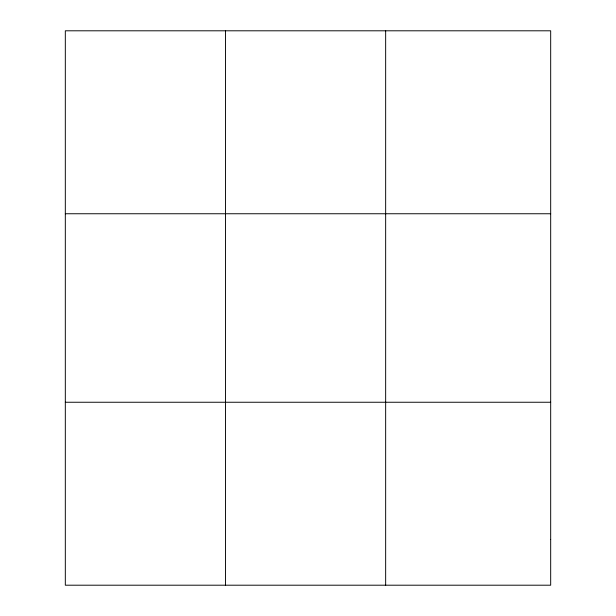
<?xml version="1.0" encoding="UTF-8"?>
<svg xmlns="http://www.w3.org/2000/svg" width="616" height="616" viewBox="0 0 616 616"><rect width="100%" height="100%" fill="white"/><g stroke="black" fill="none" stroke-linecap="round" stroke-linejoin="round"><path stroke-width="0.92" d="M225.487 30.8L225.487 585.2M385.655 30.8L385.655 585.2M65.319 213.752L550.681 213.752M65.319 402.248L550.681 402.248M550.681 539.462L550.681 585.2L65.319 585.2L65.319 30.8L550.681 30.8L550.681 539.462"/></g></svg>
